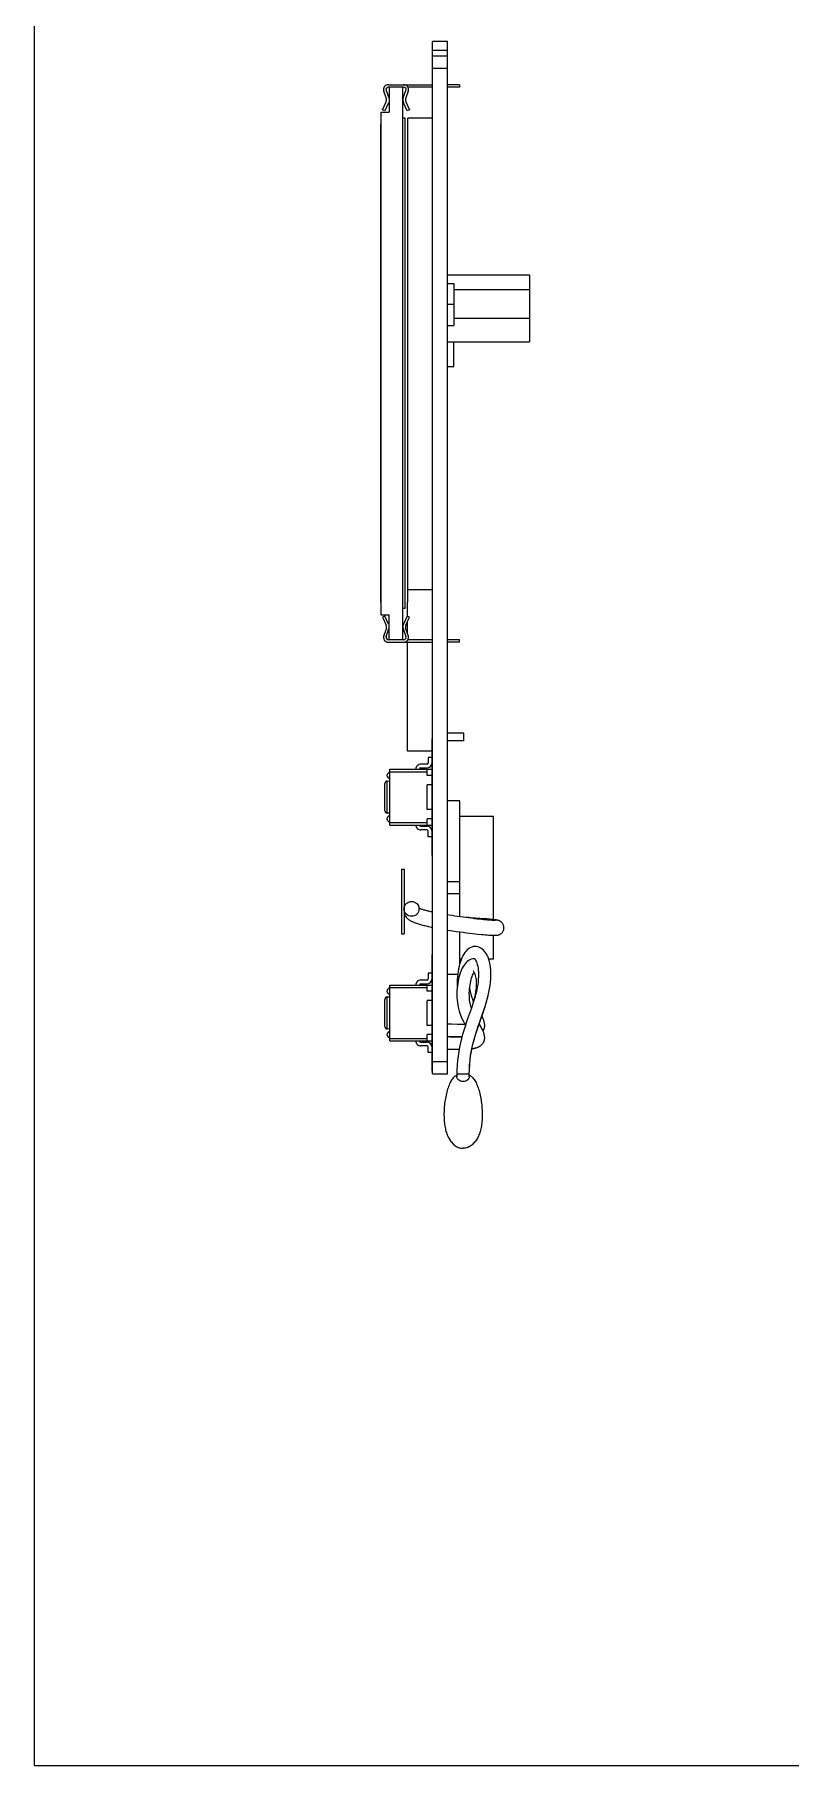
# Model space of a CAD drawing. Header units: millimetres. Extents: x 4030 to 7017, y -668 to -190.
# Drawn here: x 4030.2 to 4091.1, y -400.4 to -260.9 of the extents above; entities that cross this region are included whole.
import ezdxf

# ---------------------------------------------------------------- set-up
doc = ezdxf.new("R2010")
doc.units = ezdxf.units.MM
doc.header["$LTSCALE"] = 16.335
doc.layers.get('0').update_dxf_attribs({"linetype": 'CONTINUOUS'})

msp = doc.modelspace()

# ---------------------------------------------------------------- linework, layer by layer
at = {"color": 7, "linetype": 'Continuous'}
for p, q in [((4030.244, -400.389), (4030.244, -190.389)), ((4062.282, -344.675), (4062.282, -261.475)), ((4063.482, -261.475), (4062.282, -261.475)), ((4062.282, -262.175), (4063.482, -262.175)), ((4063.482, -344.675), (4063.482, -261.475)), ((4063.482, -262.675), (4062.282, -262.675)), ((4058.718, -264.965), (4062.282, -264.965)), ((4063.482, -263.675), (4062.282, -263.675)), ((4064.447, -264.965), (4063.482, -264.965)), ((4064.447, -264.965), (4064.447, -265.165)), ((4058.251, -266.98), (4058.552, -266.335)), ((4058.562, -266.106), (4058.342, -265.501)), ((4058.53, -265.433), (4058.75, -266.037)), ((4059.947, -265.165), (4058.718, -265.165)), ((4058.782, -265.175), (4058.782, -267.175)), ((4059.882, -265.175), (4058.782, -265.175)), ((4059.882, -309.675), (4059.882, -265.175)), ((4059.915, -266.037), (4060.135, -265.433)), ((4060.322, -265.501), (4060.103, -266.106)), ((4060.113, -266.335), (4060.413, -266.98)), ((4062.282, -265.165), (4060.293, -265.165)), ((4064.447, -265.165), (4063.482, -265.165)), ((4058.102, -267.175), (4058.102, -307.675)), ((4058.102, -267.175), (4058.782, -267.175)), ((4058.432, -267.065), (4058.251, -266.98)), ((4058.733, -266.419), (4058.432, -267.065)), ((4060.082, -267.675), (4059.882, -267.675)), ((4060.232, -267.065), (4059.931, -266.419)), ((4060.082, -307.175), (4060.082, -267.675)), ((4060.413, -266.98), (4060.232, -267.065)), ((4060.282, -306.675), (4060.282, -267.675)), ((4062.282, -267.675), (4060.282, -267.675)), ((4058.082, -268.175), (4058.082, -306.675)), ((4058.082, -268.175), (4058.102, -268.175)), ((4063.482, -280.275), (4070.082, -280.275)), ((4070.082, -280.275), (4070.082, -285.675)), ((4063.482, -280.975), (4063.982, -280.975)), ((4063.982, -280.975), (4063.982, -284.375)), ((4063.982, -281.475), (4070.082, -281.475)), ((4063.982, -282.675), (4063.482, -282.675)), ((4063.482, -284.375), (4063.982, -284.375)), ((4063.982, -283.775), (4070.082, -283.775)), ((4063.482, -285.675), (4070.082, -285.675)), ((4063.982, -287.675), (4063.982, -285.675)), ((4063.482, -287.675), (4063.982, -287.675)), ((4058.082, -306.675), (4058.102, -306.675)), ((4060.262, -307.785), (4060.262, -306.675)), ((4060.282, -306.675), (4060.262, -306.675)), ((4062.282, -305.675), (4060.282, -305.675)), ((4058.102, -307.675), (4058.782, -307.675)), ((4058.432, -307.785), (4058.251, -307.869)), ((4058.251, -307.869), (4058.552, -308.514)), ((4058.733, -308.43), (4058.432, -307.785)), ((4058.782, -309.675), (4058.782, -307.675)), ((4060.082, -307.175), (4059.882, -307.175)), ((4060.232, -307.785), (4059.931, -308.43)), ((4060.113, -308.514), (4060.413, -307.869)), ((4060.413, -307.869), (4060.232, -307.785)), ((4060.262, -309.182), (4060.262, -308.194)), ((4058.562, -308.744), (4058.342, -309.348)), ((4058.53, -309.416), (4058.75, -308.812)), ((4059.915, -308.812), (4060.135, -309.416)), ((4060.322, -309.348), (4060.103, -308.744)), ((4059.947, -309.685), (4058.718, -309.685)), ((4058.718, -309.885), (4062.282, -309.885)), ((4058.782, -309.675), (4059.882, -309.675)), ((4060.262, -318.675), (4060.262, -309.885)), ((4062.282, -309.685), (4060.293, -309.685)), ((4064.447, -309.685), (4063.482, -309.685)), ((4064.447, -309.885), (4063.482, -309.885)), ((4064.447, -309.885), (4064.447, -309.685)), ((4062.282, -317.67), (4062.232, -317.67)), ((4062.232, -327.07), (4062.232, -317.67)), ((4064.782, -317.225), (4063.482, -317.225)), ((4064.782, -317.825), (4063.482, -317.825)), ((4064.782, -317.825), (4064.782, -317.225)), ((4062.232, -318.675), (4060.262, -318.675)), ((4062.232, -319.17), (4061.932, -319.17)), ((4061.932, -319.17), (4061.932, -319.62)), ((4058.632, -320.67), (4058.632, -320.57)), ((4058.832, -320.12), (4062.232, -320.12)), ((4058.832, -324.62), (4058.832, -320.12)), ((4058.832, -320.32), (4061.832, -320.32)), ((4061.832, -319.72), (4061.332, -319.72)), ((4061.332, -320.02), (4061.832, -320.02)), ((4061.832, -320.62), (4061.832, -320.12)), ((4062.232, -320.62), (4061.832, -320.62)), ((4062.282, -320.17), (4062.232, -320.17)), ((4058.432, -323.463), (4058.432, -321.278)), ((4058.625, -321.078), (4058.832, -321.07)), ((4058.625, -323.663), (4058.625, -321.078)), ((4062.232, -321.37), (4061.832, -321.37)), ((4061.832, -323.37), (4061.832, -321.37)), ((4062.232, -323.37), (4061.832, -323.37)), ((4064.482, -322.675), (4063.482, -322.675)), ((4064.482, -332.016), (4064.482, -322.675)), ((4058.832, -323.67), (4058.625, -323.663)), ((4058.632, -324.17), (4058.632, -324.07)), ((4058.832, -324.42), (4061.832, -324.42)), ((4058.832, -324.62), (4062.232, -324.62)), ((4061.332, -324.72), (4061.832, -324.72)), ((4062.232, -324.12), (4061.832, -324.12)), ((4061.832, -324.62), (4061.832, -324.12)), ((4062.282, -324.57), (4062.232, -324.57)), ((4067.182, -323.925), (4064.482, -323.925)), ((4067.182, -332.242), (4067.182, -323.925)), ((4061.832, -325.02), (4061.332, -325.02)), ((4061.932, -325.57), (4061.932, -325.12)), ((4062.232, -325.57), (4061.932, -325.57)), ((4062.282, -327.07), (4062.232, -327.07)), ((4059.782, -328.175), (4059.982, -328.175)), ((4059.782, -328.175), (4059.782, -333.375)), ((4059.982, -328.175), (4059.982, -333.375)), ((4063.482, -329.175), (4064.482, -329.175)), ((4064.482, -330.175), (4063.482, -330.175)), ((4063.609, -331.884), (4063.482, -331.864)), ((4063.842, -331.921), (4063.609, -331.884)), ((4063.69, -333.112), (4063.889, -333.143)), ((4064.071, -331.957), (4063.842, -331.921)), ((4063.889, -333.143), (4064.182, -333.186)), ((4064.296, -331.99), (4064.071, -331.957)), ((4064.182, -333.186), (4064.465, -333.226)), ((4064.517, -332.021), (4064.296, -331.99)), ((4064.465, -333.226), (4064.739, -333.263)), ((4064.482, -335.746), (4064.482, -333.228)), ((4064.732, -332.051), (4064.517, -332.021)), ((4064.941, -332.079), (4064.732, -332.051)), ((4064.739, -333.263), (4065.002, -333.297)), ((4065.143, -332.105), (4064.941, -332.079)), ((4065.002, -333.297), (4065.253, -333.328)), ((4065.401, -332.137), (4065.143, -332.105)), ((4065.167, -332.08), (4065.151, -332.078)), ((4065.192, -332.081), (4065.167, -332.08)), ((4065.353, -332.091), (4065.192, -332.081)), ((4065.695, -332.115), (4065.353, -332.091)), ((4065.645, -332.166), (4065.401, -332.137)), ((4065.873, -332.192), (4065.645, -332.166)), ((4066.082, -332.143), (4065.695, -332.115)), ((4066.084, -332.214), (4065.873, -332.192)), ((4066.431, -332.17), (4066.082, -332.143)), ((4066.228, -332.229), (4066.084, -332.214)), ((4066.405, -332.246), (4066.228, -332.229)), ((4066.526, -332.257), (4066.405, -332.246)), ((4066.656, -332.189), (4066.431, -332.17)), ((4066.636, -332.267), (4066.526, -332.257)), ((4066.737, -332.275), (4066.636, -332.267)), ((4066.776, -332.2), (4066.656, -332.189)), ((4066.828, -332.282), (4066.737, -332.275)), ((4066.883, -332.21), (4066.776, -332.2)), ((4066.911, -332.288), (4066.828, -332.282)), ((4066.979, -332.22), (4066.883, -332.21)), ((4066.985, -332.293), (4066.911, -332.288)), ((4067.065, -332.229), (4066.979, -332.22)), ((4067.052, -332.297), (4066.985, -332.293)), ((4067.112, -332.3), (4067.052, -332.297)), ((4067.117, -332.235), (4067.065, -332.229)), ((4067.147, -332.302), (4067.112, -332.3)), ((4067.166, -332.24), (4067.117, -332.235)), ((4067.18, -332.303), (4067.147, -332.302)), ((4067.21, -332.246), (4067.166, -332.24)), ((4067.209, -332.304), (4067.18, -332.303)), ((4067.236, -332.305), (4067.209, -332.304)), ((4067.252, -332.251), (4067.21, -332.246)), ((4067.26, -332.305), (4067.236, -332.305)), ((4067.29, -332.256), (4067.252, -332.251)), ((4067.281, -332.306), (4067.26, -332.305)), ((4067.3, -332.306), (4067.281, -332.306)), ((4067.325, -332.261), (4067.29, -332.256)), ((4067.358, -332.266), (4067.325, -332.261)), ((4059.782, -333.375), (4059.982, -333.375)), ((4065.253, -333.328), (4065.492, -333.356)), ((4065.492, -333.356), (4065.717, -333.382)), ((4065.717, -333.382), (4065.926, -333.404)), ((4065.926, -333.404), (4066.179, -333.43)), ((4066.179, -333.43), (4066.294, -333.441)), ((4066.294, -333.441), (4066.402, -333.451)), ((4066.402, -333.451), (4066.549, -333.464)), ((4066.549, -333.464), (4066.682, -333.474)), ((4066.682, -333.474), (4066.8, -333.483)), ((4066.8, -333.483), (4066.871, -333.488)), ((4066.871, -333.488), (4066.936, -333.492)), ((4066.936, -333.492), (4066.997, -333.496)), ((4066.997, -333.496), (4067.053, -333.499)), ((4067.053, -333.499), (4067.104, -333.501)), ((4067.104, -333.501), (4067.151, -333.503)), ((4067.151, -333.503), (4067.195, -333.504)), ((4067.182, -335.425), (4067.182, -333.504)), ((4067.195, -333.504), (4067.235, -333.505)), ((4062.282, -335.061), (4062.232, -335.061)), ((4062.232, -344.461), (4062.232, -335.061)), ((4064.595, -335.425), (4064.482, -335.425)), ((4065.669, -335.408), (4065.627, -335.405)), ((4067.182, -335.425), (4066.79, -335.425)), ((4061.832, -337.111), (4061.332, -337.111)), ((4061.332, -337.411), (4061.832, -337.411)), ((4062.232, -336.561), (4061.932, -336.561)), ((4061.932, -336.561), (4061.932, -337.011)), ((4064.295, -336.675), (4063.482, -336.675)), ((4064.264, -337.06), (4064.259, -337.232)), ((4064.26, -337.187), (4064.259, -337.228)), ((4065.318, -337.352), (4065.348, -337.211)), ((4058.432, -340.854), (4058.432, -338.668)), ((4058.625, -338.468), (4058.832, -338.461)), ((4058.625, -341.053), (4058.625, -338.468)), ((4058.632, -338.061), (4058.632, -337.961)), ((4058.832, -337.511), (4062.232, -337.511)), ((4058.832, -342.011), (4058.832, -337.511)), ((4058.832, -337.711), (4061.832, -337.711)), ((4061.832, -338.011), (4061.832, -337.511)), ((4062.232, -338.011), (4061.832, -338.011)), ((4062.232, -338.761), (4061.832, -338.761)), ((4061.832, -340.761), (4061.832, -338.761)), ((4062.282, -337.561), (4062.232, -337.561)), ((4064.234, -338.13), (4064.233, -338.167)), ((4064.241, -337.939), (4064.234, -338.13)), ((4064.234, -338.123), (4064.234, -338.13)), ((4065.233, -338.181), (4065.234, -338.13)), ((4065.677, -338.426), (4065.634, -338.618)), ((4065.693, -338.472), (4065.694, -338.47)), ((4066.654, -338.748), (4066.657, -338.738)), ((4058.832, -341.061), (4058.625, -341.053)), ((4058.632, -341.561), (4058.632, -341.461)), ((4062.232, -340.761), (4061.832, -340.761)), ((4062.232, -341.511), (4061.832, -341.511)), ((4061.832, -342.011), (4061.832, -341.511)), ((4064.295, -340.68), (4063.793, -340.674)), ((4064.466, -340.681), (4064.295, -340.68)), ((4064.625, -340.681), (4064.466, -340.681)), ((4064.7, -340.681), (4064.625, -340.681)), ((4064.773, -340.68), (4064.7, -340.681)), ((4064.844, -340.679), (4064.773, -340.68)), ((4064.886, -340.678), (4064.844, -340.679)), ((4066.478, -340.736), (4066.478, -340.74)), ((4058.832, -341.811), (4061.832, -341.811)), ((4058.832, -342.011), (4062.232, -342.011)), ((4061.332, -342.111), (4061.832, -342.111)), ((4061.832, -342.411), (4061.332, -342.411)), ((4061.932, -342.961), (4061.932, -342.511)), ((4062.232, -342.961), (4061.932, -342.961)), ((4062.282, -341.961), (4062.232, -341.961)), ((4063.482, -341.672), (4063.564, -341.672)), ((4063.617, -341.677), (4063.482, -341.677)), ((4063.482, -342.677), (4063.568, -342.677)), ((4063.564, -341.672), (4063.68, -341.673)), ((4063.786, -341.679), (4063.617, -341.677)), ((4063.68, -341.673), (4064.37, -341.681)), ((4064.272, -341.685), (4063.786, -341.679)), ((4064.439, -341.686), (4064.272, -341.685)), ((4064.328, -342.685), (4064.419, -342.686)), ((4064.37, -341.681), (4064.494, -341.682)), ((4064.595, -341.686), (4064.439, -341.686)), ((4064.494, -341.682), (4064.573, -341.682)), ((4064.573, -341.682), (4064.647, -341.681)), ((4064.646, -341.686), (4064.595, -341.686)), ((4065.34, -343.232), (4065.401, -342.873)), ((4066.474, -341.732), (4066.474, -341.736)), ((4062.282, -343.675), (4063.482, -343.675)), ((4065.239, -344.33), (4065.258, -343.973)), ((4065.258, -343.973), (4065.292, -343.599)), ((4065.292, -343.599), (4065.34, -343.232)), ((4062.282, -344.461), (4062.232, -344.461)), ((4062.282, -344.675), (4063.482, -344.675)), ((4064.232, -344.666), (4065.232, -344.666)), ((4064.232, -344.666), (4064.232, -344.916)), ((4065.232, -344.916), (4065.232, -344.666)), ((4030.244, -400.389), (4327.244, -400.389))]:
    msp.add_line(p, q, dxfattribs=at)
for points in [[(4059.982, -331.737), (4059.996, -331.778), (4060.025, -331.848), (4060.059, -331.914), (4060.097, -331.974), (4060.139, -332.031), (4060.184, -332.083), (4060.231, -332.132), (4060.281, -332.177), (4060.334, -332.22), (4060.389, -332.26), (4060.446, -332.297), (4060.505, -332.332), (4060.566, -332.365), (4060.629, -332.396), (4060.694, -332.425), (4060.762, -332.454), (4060.832, -332.482), (4060.905, -332.509), (4060.981, -332.535), (4061.059, -332.561), (4061.139, -332.586), (4061.221, -332.61), (4061.306, -332.634), (4061.393, -332.658), (4061.482, -332.682), (4061.572, -332.705), (4061.665, -332.728), (4061.76, -332.751), (4061.856, -332.773), (4061.954, -332.795), (4062.052, -332.816), (4062.152, -332.838), (4062.253, -332.858), (4062.282, -332.864)], [(4062.282, -331.638), (4062.274, -331.636), (4062.198, -331.62), (4062.124, -331.603), (4062.051, -331.586), (4061.978, -331.569), (4061.908, -331.552), (4061.839, -331.535), (4061.772, -331.518), (4061.707, -331.501), (4061.645, -331.484), (4061.585, -331.467), (4061.527, -331.45), (4061.472, -331.433), (4061.42, -331.416), (4061.37, -331.4), (4061.324, -331.384), (4061.281, -331.368), (4061.241, -331.353), (4061.206, -331.339), (4061.18, -331.328)], [(4063.482, -333.08), (4063.488, -333.081), (4063.69, -333.112)], [(4065.151, -332.078), (4065.143, -332.078), (4065.141, -332.078), (4065.142, -332.078), (4065.144, -332.078)], [(4067.235, -333.505), (4067.254, -333.506), (4067.272, -333.506), (4067.29, -333.506), (4067.307, -333.506), (4067.324, -333.506), (4067.34, -333.506), (4067.356, -333.506), (4067.371, -333.505), (4067.386, -333.505), (4067.401, -333.504), (4067.416, -333.503), (4067.431, -333.502), (4067.447, -333.501), (4067.464, -333.499), (4067.483, -333.497), (4067.503, -333.493), (4067.527, -333.489), (4067.554, -333.483), (4067.584, -333.475), (4067.617, -333.464), (4067.653, -333.45), (4067.691, -333.432), (4067.729, -333.411), (4067.767, -333.386), (4067.805, -333.357), (4067.841, -333.324), (4067.874, -333.288), (4067.906, -333.249), (4067.935, -333.205), (4067.96, -333.157), (4067.982, -333.106), (4068, -333.05), (4068.013, -332.99), (4068.019, -332.939)], [(4067.338, -332.306), (4067.338, -332.306), (4067.339, -332.306), (4067.339, -332.306), (4067.337, -332.306), (4067.335, -332.306), (4067.331, -332.306), (4067.327, -332.306), (4067.321, -332.306), (4067.315, -332.306), (4067.307, -332.306), (4067.3, -332.306)], [(4068.019, -332.939), (4068.021, -332.899), (4068.018, -332.839), (4068.01, -332.781), (4067.997, -332.727), (4067.979, -332.675), (4067.958, -332.627), (4067.934, -332.583), (4067.907, -332.542), (4067.877, -332.505), (4067.846, -332.471), (4067.814, -332.44), (4067.781, -332.414), (4067.748, -332.391), (4067.717, -332.371), (4067.688, -332.356), (4067.662, -332.343), (4067.638, -332.332), (4067.617, -332.324), (4067.598, -332.318), (4067.581, -332.312), (4067.565, -332.307), (4067.551, -332.303), (4067.537, -332.299), (4067.523, -332.296), (4067.51, -332.293), (4067.497, -332.29), (4067.484, -332.287), (4067.471, -332.285), (4067.458, -332.282), (4067.445, -332.28), (4067.431, -332.277), (4067.417, -332.275), (4067.403, -332.273), (4067.389, -332.27), (4067.358, -332.266)], [(4066.657, -338.738), (4066.684, -338.641), (4066.754, -338.363), (4066.815, -338.088), (4066.865, -337.816), (4066.906, -337.548), (4066.936, -337.286), (4066.957, -337.029), (4066.966, -336.779), (4066.966, -336.536), (4066.954, -336.302), (4066.932, -336.076), (4066.9, -335.861), (4066.857, -335.654), (4066.803, -335.459), (4066.738, -335.278), (4066.664, -335.111), (4066.579, -334.959), (4066.486, -334.826), (4066.387, -334.712), (4066.281, -334.615), (4066.17, -334.537), (4066.056, -334.477), (4065.938, -334.435), (4065.814, -334.41), (4065.685, -334.404), (4065.554, -334.417), (4065.426, -334.451), (4065.301, -334.505), (4065.183, -334.579), (4065.074, -334.668), (4064.973, -334.771), (4064.881, -334.887), (4064.795, -335.016), (4064.715, -335.158), (4064.641, -335.312), (4064.574, -335.476), (4064.512, -335.648), (4064.457, -335.829)], [(4064.457, -335.829), (4064.408, -336.019), (4064.365, -336.214), (4064.329, -336.416), (4064.3, -336.625), (4064.278, -336.84), (4064.264, -337.06)], [(4065.627, -335.405), (4065.509, -335.413), (4065.392, -335.438), (4065.277, -335.481), (4065.168, -335.541), (4065.067, -335.614), (4064.975, -335.699), (4064.89, -335.794), (4064.811, -335.9), (4064.738, -336.015), (4064.67, -336.14), (4064.606, -336.273), (4064.547, -336.414), (4064.493, -336.563), (4064.444, -336.718), (4064.4, -336.878)], [(4065.667, -335.398), (4065.657, -335.395), (4065.653, -335.393), (4065.668, -335.406), (4065.694, -335.436), (4065.727, -335.483), (4065.765, -335.55), (4065.805, -335.638), (4065.843, -335.741), (4065.878, -335.86), (4065.908, -335.995), (4065.933, -336.142), (4065.951, -336.3), (4065.963, -336.47), (4065.967, -336.65), (4065.964, -336.839), (4065.954, -337.037), (4065.935, -337.244), (4065.909, -337.459), (4065.874, -337.681), (4065.83, -337.91), (4065.778, -338.145), (4065.717, -338.386), (4065.694, -338.47)], [(4064.327, -337.213), (4064.297, -337.388), (4064.273, -337.567), (4064.254, -337.751), (4064.241, -337.939)], [(4064.259, -337.228), (4064.265, -337.595), (4064.268, -337.62)], [(4064.4, -336.878), (4064.361, -337.042), (4064.327, -337.213)], [(4065.234, -338.13), (4065.241, -337.967), (4065.253, -337.807), (4065.27, -337.65), (4065.292, -337.499), (4065.318, -337.352)], [(4065.348, -337.211), (4065.382, -337.077), (4065.418, -336.951), (4065.458, -336.833), (4065.5, -336.725), (4065.542, -336.631), (4065.584, -336.55), (4065.618, -336.492)], [(4065.572, -336.398), (4065.556, -336.392), (4065.542, -336.385), (4065.548, -336.39), (4065.566, -336.409), (4065.59, -336.443), (4065.619, -336.493), (4065.651, -336.561), (4065.682, -336.644), (4065.711, -336.739), (4065.736, -336.849), (4065.758, -336.97), (4065.774, -337.099), (4065.785, -337.239), (4065.789, -337.387), (4065.788, -337.543), (4065.78, -337.706), (4065.765, -337.877), (4065.743, -338.054), (4065.714, -338.237), (4065.677, -338.426)], [(4065.693, -338.472), (4065.658, -338.593), (4065.579, -338.847), (4065.493, -339.111), (4065.399, -339.384), (4065.301, -339.664), (4065.199, -339.952), (4065.096, -340.247), (4064.992, -340.549), (4064.89, -340.859), (4064.791, -341.176), (4064.696, -341.501), (4064.606, -341.833), (4064.524, -342.173), (4064.449, -342.52), (4064.384, -342.875), (4064.329, -343.236), (4064.286, -343.604), (4064.255, -343.978), (4064.237, -344.358), (4064.232, -344.666)], [(4064.233, -338.164), (4064.24, -338.535), (4064.276, -338.93), (4064.338, -339.297), (4064.424, -339.631), (4064.528, -339.932), (4064.643, -340.204), (4064.762, -340.447), (4064.878, -340.663), (4064.927, -340.748)], [(4065.397, -339.389), (4065.348, -339.223), (4065.296, -338.988), (4065.258, -338.725), (4065.237, -338.442), (4065.233, -338.18)], [(4065.371, -338.269), (4065.32, -338.038), (4065.283, -337.781), (4065.272, -337.637)], [(4065.578, -338.837), (4065.504, -338.668), (4065.432, -338.476), (4065.371, -338.269)], [(4065.569, -338.871), (4065.553, -338.926), (4065.547, -338.946)], [(4065.634, -338.618), (4065.584, -338.814), (4065.569, -338.871)], [(4066.071, -340.488), (4066.298, -339.842), (4066.406, -339.532), (4066.506, -339.231), (4066.599, -338.938), (4066.654, -338.748)], [(4066.044, -340.59), (4066.248, -340.015), (4066.344, -339.74), (4066.432, -339.473), (4066.497, -339.26)], [(4066.478, -340.736), (4066.468, -340.606), (4066.44, -340.473), (4066.399, -340.346), (4066.35, -340.226), (4066.293, -340.109), (4066.246, -340.02)], [(4063.793, -340.674), (4063.619, -340.673), (4063.482, -340.672)], [(4065.232, -344.666), (4065.239, -344.305), (4065.265, -343.881), (4065.308, -343.467), (4065.367, -343.061), (4065.441, -342.663), (4065.527, -342.276), (4065.623, -341.899), (4065.728, -341.531), (4065.839, -341.174), (4065.954, -340.826), (4066.071, -340.488)], [(4065.401, -342.873), (4065.473, -342.522), (4065.553, -342.179), (4065.642, -341.844), (4065.737, -341.518), (4065.837, -341.2), (4065.94, -340.89), (4066.044, -340.59)], [(4066.474, -341.732), (4066.464, -341.6), (4066.436, -341.467), (4066.395, -341.338), (4066.344, -341.216), (4066.287, -341.097), (4066.223, -340.976), (4066.152, -340.852), (4066.076, -340.724), (4066.026, -340.642)], [(4066.337, -341.202), (4066.35, -341.183), (4066.372, -341.148), (4066.392, -341.111), (4066.41, -341.073), (4066.426, -341.033), (4066.44, -340.992), (4066.452, -340.951), (4066.462, -340.908), (4066.469, -340.866), (4066.474, -340.823), (4066.477, -340.779), (4066.478, -340.737)], [(4063.568, -342.677), (4063.684, -342.678), (4063.741, -342.679)], [(4063.741, -342.679), (4063.904, -342.68), (4064.328, -342.685)], [(4065.445, -342.642), (4065.466, -342.639), (4065.501, -342.634), (4065.535, -342.628), (4065.568, -342.622), (4065.602, -342.616), (4065.635, -342.609), (4065.667, -342.601), (4065.7, -342.594), (4065.732, -342.585), (4065.764, -342.576), (4065.796, -342.567), (4065.828, -342.556), (4065.859, -342.545), (4065.89, -342.533), (4065.922, -342.521), (4065.953, -342.507), (4065.983, -342.492), (4066.014, -342.477), (4066.045, -342.46), (4066.075, -342.442), (4066.105, -342.422), (4066.135, -342.402), (4066.165, -342.379), (4066.194, -342.355), (4066.222, -342.33), (4066.25, -342.302), (4066.276, -342.273), (4066.302, -342.243), (4066.327, -342.21), (4066.35, -342.176), (4066.371, -342.141), (4066.391, -342.104), (4066.408, -342.065), (4066.424, -342.026), (4066.438, -341.985), (4066.45, -341.944), (4066.459, -341.902), (4066.466, -341.859), (4066.471, -341.816), (4066.473, -341.773), (4066.474, -341.732)], [(4064.236, -344.382), (4064.236, -344.403), (4064.232, -344.666)]]:
    msp.add_lwpolyline(points, dxfattribs=at)
msp.add_circle((4060.582, -331.375), 0.6, dxfattribs=at)
for centre, radius, start, end in [((4058.718, -265.365), 0.4, 90, 200), ((4059.947, -265.365), 0.4, 340, 90), ((4058.718, -265.365), 0.2, 90, 200), ((4058.28, -266.208), 0.3, 335, 20), ((4060.385, -266.208), 0.5, 160, 205), ((4059.947, -265.365), 0.2, 340, 90), ((4060.385, -266.208), 0.3, 160, 205), ((4058.718, -309.485), 0.4, 160, 270), ((4058.718, -309.485), 0.2, 160, 270), ((4058.28, -308.641), 0.3, 340, 25), ((4060.385, -308.641), 0.5, 155, 200), ((4059.947, -309.485), 0.4, 270, 20), ((4059.947, -309.485), 0.2, 270, 20), ((4060.385, -308.641), 0.3, 155, 200), ((4058.832, -320.57), 0.2, 90, 180), ((4058.832, -320.67), 0.2, 180, 270), ((4061.332, -320.12), 0.4, 90, 180.00021), ((4061.332, -320.12), 0.1, 90, 180), ((4061.832, -319.62), 0.4, 270, 0), ((4061.832, -319.62), 0.1, 270, 0), ((4058.632, -321.278), 0.2, 92, 180), ((4058.632, -323.463), 0.2, 180, 268), ((4058.832, -324.07), 0.2, 90, 180), ((4058.832, -324.17), 0.2, 180, 270), ((4061.332, -324.62), 0.4, 179.99979, 270), ((4061.332, -324.62), 0.1, 180, 270), ((4061.832, -325.12), 0.4, 0, 90), ((4061.832, -325.12), 0.1, 0, 90), ((4065.082, -332.675), 0.6, 79.75384, 99.76827), ((4061.332, -337.511), 0.4, 90, 180.00021), ((4061.332, -337.511), 0.1, 90, 180), ((4061.832, -337.011), 0.4, 270, 0), ((4061.832, -337.011), 0.1, 270, 0), ((4058.632, -338.668), 0.2, 92, 180), ((4058.832, -337.961), 0.2, 90, 180), ((4058.832, -338.061), 0.2, 180, 270), ((4070.359, -338.254), 5.127, 178.70422, 179.17083), ((4056.114, -335.77), 9.953, 343.27902, 344.24553), ((4056.557, -335.898), 10.492, 343.26975, 344.23415), ((4058.321, -336.847), 7.525, 343.84533, 344.09219), ((4058.479, -336.892), 7.361, 344.09303, 344.21668), ((4057.877, -336.715), 8.988, 343.28176, 343.64696), ((4058.632, -340.854), 0.2, 180, 268), ((4058.832, -341.461), 0.2, 90, 180), ((4058.832, -341.561), 0.2, 180, 270), ((4061.332, -342.011), 0.4, 179.99979, 270), ((4061.332, -342.011), 0.1, 180, 270), ((4061.832, -342.511), 0.4, 0, 90), ((4061.832, -342.511), 0.1, 0, 90)]:
    msp.add_arc(centre, radius, start, end, dxfattribs=at)
for points, knots in [([(4064.232, -344.775), (4064.19, -344.796), (4064.106, -344.846), (4063.99, -344.942), (4063.88, -345.062), (4063.778, -345.208), (4063.684, -345.378), (4063.564, -345.644), (4063.439, -346.022), (4063.324, -346.517), (4063.243, -347.046), (4063.198, -347.588), (4063.19, -348.122), (4063.22, -348.626), (4063.292, -349.086), (4063.409, -349.495), (4063.545, -349.798), (4063.677, -350.012), (4063.785, -350.157), (4063.905, -350.29), (4064.036, -350.411), (4064.18, -350.516), (4064.344, -350.6), (4064.53, -350.654), (4064.663, -350.666), (4064.732, -350.666)], [0, 0, 0, 0, 0.0204208, 0.042026, 0.0653632, 0.0909856, 0.1191547, 0.149769, 0.2174315, 0.2918017, 0.3702458, 0.4499611, 0.5280977, 0.6018531, 0.6690672, 0.7300872, 0.7862079, 0.8129464, 0.8390867, 0.8648692, 0.8905313, 0.916255, 0.9424472, 0.9699461, 1, 1, 1, 1]), ([(4065.232, -344.916), (4065.232, -344.958), (4065.21, -345.024), (4065.158, -345.101), (4065.078, -345.184), (4064.939, -345.269), (4064.733, -345.31), (4064.527, -345.27), (4064.387, -345.184), (4064.307, -345.102), (4064.254, -345.025), (4064.232, -344.958), (4064.232, -344.916)], [0, 0, 0, 0, 0.0920541, 0.1459554, 0.2056832, 0.3426763, 0.4996298, 0.6566162, 0.7937861, 0.8536453, 0.9076788, 1, 1, 1, 1]), ([(4065.233, -344.775), (4065.275, -344.796), (4065.358, -344.846), (4065.475, -344.942), (4065.585, -345.062), (4065.687, -345.208), (4065.781, -345.378), (4065.9, -345.644), (4066.026, -346.022), (4066.14, -346.517), (4066.221, -347.046), (4066.267, -347.588), (4066.275, -348.122), (4066.245, -348.626), (4066.172, -349.086), (4066.056, -349.495), (4065.919, -349.798), (4065.788, -350.012), (4065.679, -350.157), (4065.559, -350.29), (4065.429, -350.411), (4065.284, -350.516), (4065.12, -350.6), (4064.934, -350.654), (4064.801, -350.666), (4064.732, -350.666)], [0, 0, 0, 0, 0.0204208, 0.042026, 0.0653632, 0.0909856, 0.1191547, 0.149769, 0.2174315, 0.2918017, 0.3702458, 0.4499611, 0.5280978, 0.6018531, 0.6690672, 0.7300872, 0.7862079, 0.8129464, 0.8390867, 0.8648692, 0.8905313, 0.916255, 0.9424472, 0.9699461, 1, 1, 1, 1])]:
    msp.add_open_spline(points, degree=3, knots=knots, dxfattribs=at)

doc.saveas('drawing.dxf')
